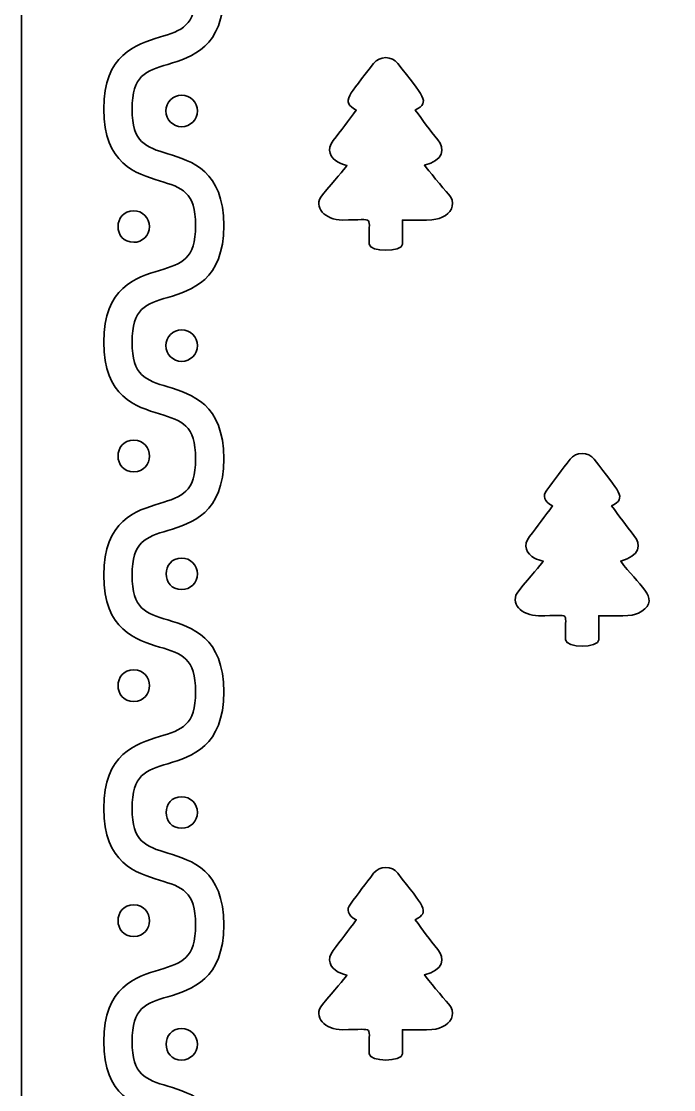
# Model space of a CAD drawing. Header units: inches. Extents: x 1 to 6, y -20.83 to -15.29.
# Drawn here: x 1 to 1.888, y -17.981 to -16.526 of the extents above; entities that cross this region are included whole.
import ezdxf

# ---------------------------------------------------------------- set-up
doc = ezdxf.new("R2010")
doc.units = ezdxf.units.IN
doc.header["$MEASUREMENT"] = 0
doc.layers.add('_U+0421_U+043B_U+043E_U+0439 1', color=7, linetype='Continuous')

msp = doc.modelspace()

# ---------------------------------------------------------------- linework, layer by layer
at = {"layer": '_U+0421_U+043B_U+043E_U+0439 1', "color": 240, "lineweight": 35, "true_color": 0xed1c24}
msp.add_open_spline([(5.7573, -15.285), (5.7573, -15.285), (1.2427, -15.285), (1.2427, -15.285), (1.1087, -15.3261), (1, -15.4307), (1, -15.5597), (1, -15.5597), (1, -20.5925), (1, -20.5925), (1, -20.7215), (1.1087, -20.8261), (1.2428, -20.8261), (1.2428, -20.8261), (5.7574, -20.8261), (5.7574, -20.8261), (5.8914, -20.8261), (6, -20.7215), (6, -20.5925), (6, -20.5925), (6, -15.5597), (6, -15.5597), (6, -15.4307), (5.8914, -15.3261), (5.7573, -15.285)], degree=3, knots=[0, 0, 0, 0, 1, 1, 1, 2, 2, 2, 3, 3, 3, 4, 4, 4, 5, 5, 5, 6, 6, 6, 7, 7, 7, 8, 8, 8, 8], dxfattribs=at)
at = {"layer": '_U+0421_U+043B_U+043E_U+0439 1', "color": 7, "lineweight": 35, "true_color": 0xffffff}
for points, knots in [([(1.1995, -15.6324), (1.169, -15.6417), (1.1507, -15.6473), (1.1507, -15.6933), (1.1507, -15.7393), (1.169, -15.745), (1.1995, -15.7543), (1.2316, -15.7641), (1.2755, -15.7775), (1.2755, -15.852), (1.2755, -15.9266), (1.2316, -15.94), (1.1995, -15.9498), (1.169, -15.9591), (1.1507, -15.9647), (1.1507, -16.0108), (1.1507, -16.0568), (1.169, -16.0624), (1.1995, -16.0717), (1.2316, -16.0815), (1.2755, -16.0949), (1.2755, -16.1695), (1.2755, -16.244), (1.2316, -16.2575), (1.1995, -16.2673), (1.169, -16.2766), (1.1507, -16.2822), (1.1507, -16.3283), (1.1507, -16.3743), (1.169, -16.3799), (1.1995, -16.3892), (1.2316, -16.399), (1.2755, -16.4125), (1.2755, -16.487), (1.2755, -16.5615), (1.2316, -16.575), (1.1995, -16.5848), (1.169, -16.5941), (1.1507, -16.5997), (1.1507, -16.6457), (1.1507, -16.6917), (1.169, -16.6973), (1.1995, -16.7066), (1.2316, -16.7165), (1.2755, -16.7299), (1.2755, -16.8044), (1.2755, -16.879), (1.2316, -16.8924), (1.1995, -16.9022), (1.169, -16.9115), (1.1507, -16.9171), (1.1507, -16.9631), (1.1507, -17.0092), (1.169, -17.0148), (1.1995, -17.0241), (1.2316, -17.0339), (1.2755, -17.0473), (1.2755, -17.1219), (1.2755, -17.1964), (1.2316, -17.2098), (1.1995, -17.2196), (1.169, -17.2289), (1.1507, -17.2346), (1.1507, -17.2806), (1.1507, -17.3266), (1.169, -17.3322), (1.1994, -17.3415), (1.2316, -17.3513), (1.2755, -17.3648), (1.2755, -17.4394), (1.2755, -17.5139), (1.2316, -17.5274), (1.1995, -17.5372), (1.169, -17.5465), (1.1507, -17.5521), (1.1507, -17.5981), (1.1507, -17.6441), (1.169, -17.6497), (1.1995, -17.659), (1.2316, -17.6688), (1.2755, -17.6823), (1.2755, -17.7568), (1.2755, -17.8314), (1.2316, -17.8448), (1.1995, -17.8546), (1.169, -17.8639), (1.1507, -17.8695), (1.1507, -17.9155), (1.1507, -17.9616), (1.169, -17.9672), (1.1995, -17.9764), (1.2316, -17.9862), (1.2755, -17.9997), (1.2755, -18.0742), (1.2755, -18.1488), (1.2316, -18.1622), (1.1994, -18.172), (1.169, -18.1812), (1.1507, -18.1868), (1.1507, -18.2328), (1.1507, -18.2789), (1.169, -18.2845), (1.1995, -18.2938), (1.2316, -18.3036), (1.2755, -18.317), (1.2755, -18.3916), (1.2755, -18.4661), (1.2316, -18.4795), (1.1995, -18.4893), (1.169, -18.4986), (1.1507, -18.5043), (1.1507, -18.5503), (1.1507, -18.5963), (1.169, -18.6019), (1.1995, -18.6112), (1.2316, -18.621), (1.2755, -18.6345), (1.2755, -18.709), (1.2755, -18.7835), (1.2316, -18.797), (1.1995, -18.8068), (1.169, -18.8161), (1.1507, -18.8217), (1.1507, -18.8678), (1.1507, -18.9138), (1.169, -18.9194), (1.1995, -18.9287), (1.2316, -18.9385), (1.2755, -18.952), (1.2755, -19.0265), (1.2755, -19.1011), (1.2316, -19.1145), (1.1995, -19.1243), (1.169, -19.1336), (1.1507, -19.1392), (1.1507, -19.1852), (1.1507, -19.2313), (1.169, -19.2369), (1.1995, -19.2462), (1.2316, -19.256), (1.2755, -19.2694), (1.2755, -19.3439), (1.2755, -19.4185), (1.2316, -19.4319), (1.1995, -19.4417), (1.169, -19.451), (1.1507, -19.4566), (1.1507, -19.5027), (1.1507, -19.5487), (1.169, -19.5543), (1.1995, -19.5636), (1.2316, -19.5734), (1.2755, -19.5868), (1.2755, -19.6614), (1.2755, -19.7359), (1.2316, -19.7494), (1.1995, -19.7592), (1.169, -19.7685), (1.1507, -19.7741), (1.1507, -19.8201), (1.1507, -19.8661), (1.169, -19.8717), (1.1994, -19.881), (1.2316, -19.8909), (1.2755, -19.9043), (1.2755, -19.9789), (1.2755, -20.0534), (1.2316, -20.0669), (1.1995, -20.0767), (1.169, -20.086), (1.1507, -20.0916), (1.1507, -20.1376), (1.1507, -20.1836), (1.169, -20.1893), (1.1995, -20.1986), (1.2316, -20.2084), (1.2755, -20.2218), (1.2755, -20.2963), (1.2755, -20.3709), (1.2316, -20.3843), (1.1995, -20.3941), (1.169, -20.4034), (1.1507, -20.409), (1.1507, -20.4551), (1.1507, -20.5011), (1.169, -20.5067), (1.1995, -20.516), (1.2316, -20.5258), (1.2755, -20.5392), (1.2755, -20.6138), (1.2755, -20.6393), (1.237, -20.6392), (1.237, -20.6138), (1.237, -20.5677), (1.2186, -20.5621), (1.1882, -20.5528), (1.1561, -20.543), (1.1121, -20.5296), (1.1121, -20.4551), (1.1121, -20.3805), (1.1561, -20.3671), (1.1882, -20.3573), (1.2186, -20.348), (1.237, -20.3424), (1.237, -20.2963), (1.237, -20.2503), (1.2186, -20.2447), (1.1882, -20.2354), (1.1561, -20.2256), (1.1121, -20.2122), (1.1121, -20.1376), (1.1121, -20.0631), (1.1561, -20.0496), (1.1882, -20.0398), (1.2186, -20.0305), (1.237, -20.0249), (1.237, -19.9789), (1.237, -19.9328), (1.2186, -19.9272), (1.1882, -19.9179), (1.1561, -19.9081), (1.1121, -19.8946), (1.1121, -19.8201), (1.1121, -19.7456), (1.1561, -19.7321), (1.1882, -19.7223), (1.2186, -19.713), (1.237, -19.7074), (1.237, -19.6614), (1.237, -19.6154), (1.2186, -19.6097), (1.1882, -19.6004), (1.1561, -19.5906), (1.1121, -19.5772), (1.1121, -19.5027), (1.1121, -19.4281), (1.1561, -19.4147), (1.1882, -19.4049), (1.2186, -19.3956), (1.237, -19.39), (1.237, -19.3439), (1.237, -19.2979), (1.2186, -19.2923), (1.1882, -19.283), (1.1561, -19.2732), (1.1121, -19.2598), (1.1121, -19.1852), (1.1121, -19.1107), (1.1561, -19.0973), (1.1882, -19.0874), (1.2186, -19.0782), (1.237, -19.0725), (1.237, -19.0265), (1.237, -18.9805), (1.2186, -18.9749), (1.1882, -18.9656), (1.1561, -18.9558), (1.1121, -18.9423), (1.1121, -18.8678), (1.1121, -18.7932), (1.1561, -18.7798), (1.1882, -18.7699), (1.2186, -18.7606), (1.237, -18.755), (1.237, -18.709), (1.237, -18.663), (1.2186, -18.6574), (1.1882, -18.6481), (1.1561, -18.6382), (1.1121, -18.6248), (1.1121, -18.5503), (1.1121, -18.4757), (1.1561, -18.4623), (1.1882, -18.4525), (1.2186, -18.4432), (1.237, -18.4376), (1.237, -18.3916), (1.237, -18.3455), (1.2186, -18.3399), (1.1882, -18.3306), (1.1561, -18.3208), (1.1121, -18.3074), (1.1121, -18.2328), (1.1121, -18.1583), (1.1561, -18.1449), (1.1882, -18.1351), (1.2186, -18.1258), (1.237, -18.1202), (1.237, -18.0742), (1.237, -18.0282), (1.2186, -18.0226), (1.1882, -18.0133), (1.1561, -18.0035), (1.1121, -17.9901), (1.1121, -17.9155), (1.1121, -17.841), (1.1561, -17.8276), (1.1882, -17.8178), (1.2186, -17.8084), (1.237, -17.8028), (1.237, -17.7568), (1.237, -17.7108), (1.2186, -17.7052), (1.1882, -17.6959), (1.1561, -17.6861), (1.1121, -17.6726), (1.1121, -17.5981), (1.1121, -17.5236), (1.1561, -17.5101), (1.1882, -17.5003), (1.2186, -17.491), (1.237, -17.4854), (1.237, -17.4394), (1.237, -17.3933), (1.2186, -17.3877), (1.1882, -17.3784), (1.1561, -17.3686), (1.1121, -17.3551), (1.1121, -17.2806), (1.1121, -17.206), (1.1561, -17.1926), (1.1882, -17.1828), (1.2186, -17.1735), (1.237, -17.1679), (1.237, -17.1219), (1.237, -17.0758), (1.2186, -17.0702), (1.1882, -17.0609), (1.1561, -17.0511), (1.1121, -17.0377), (1.1121, -16.9631), (1.1121, -16.8886), (1.1561, -16.8752), (1.1882, -16.8654), (1.2186, -16.8561), (1.237, -16.8505), (1.237, -16.8044), (1.237, -16.7584), (1.2186, -16.7528), (1.1882, -16.7435), (1.1561, -16.7337), (1.1121, -16.7202), (1.1121, -16.6457), (1.1121, -16.5712), (1.1561, -16.5577), (1.1882, -16.5479), (1.2186, -16.5386), (1.237, -16.533), (1.237, -16.487), (1.237, -16.441), (1.2186, -16.4354), (1.1882, -16.4261), (1.1561, -16.4163), (1.1121, -16.4028), (1.1121, -16.3283), (1.1121, -16.2537), (1.1561, -16.2402), (1.1882, -16.2304), (1.2186, -16.2211), (1.237, -16.2155), (1.237, -16.1695), (1.237, -16.1234), (1.2186, -16.1178), (1.1882, -16.1085), (1.1561, -16.0987), (1.1121, -16.0853), (1.1121, -16.0108), (1.1121, -15.9362), (1.1561, -15.9228), (1.1882, -15.913), (1.2186, -15.9037), (1.237, -15.8981), (1.237, -15.852), (1.237, -15.806), (1.2186, -15.8004), (1.1882, -15.7911), (1.1561, -15.7813), (1.1121, -15.7679), (1.1121, -15.6933), (1.1121, -15.6188), (1.1561, -15.6054), (1.1882, -15.5955), (1.2186, -15.5862), (1.237, -15.5806), (1.237, -15.5346), (1.237, -15.524), (1.2456, -15.5153), (1.2563, -15.5153), (1.2669, -15.5153), (1.2755, -15.524), (1.2755, -15.5346), (1.2755, -15.6091), (1.2316, -15.6226), (1.1995, -15.6324)], [0, 0, 0, 0, 1, 1, 1, 2, 2, 2, 3, 3, 3, 4, 4, 4, 5, 5, 5, 6, 6, 6, 7, 7, 7, 8, 8, 8, 9, 9, 9, 10, 10, 10, 11, 11, 11, 12, 12, 12, 13, 13, 13, 14, 14, 14, 15, 15, 15, 16, 16, 16, 17, 17, 17, 18, 18, 18, 19, 19, 19, 20, 20, 20, 21, 21, 21, 22, 22, 22, 23, 23, 23, 24, 24, 24, 25, 25, 25, 26, 26, 26, 27, 27, 27, 28, 28, 28, 29, 29, 29, 30, 30, 30, 31, 31, 31, 32, 32, 32, 33, 33, 33, 34, 34, 34, 35, 35, 35, 36, 36, 36, 37, 37, 37, 38, 38, 38, 39, 39, 39, 40, 40, 40, 41, 41, 41, 42, 42, 42, 43, 43, 43, 44, 44, 44, 45, 45, 45, 46, 46, 46, 47, 47, 47, 48, 48, 48, 49, 49, 49, 50, 50, 50, 51, 51, 51, 52, 52, 52, 53, 53, 53, 54, 54, 54, 55, 55, 55, 56, 56, 56, 57, 57, 57, 58, 58, 58, 59, 59, 59, 60, 60, 60, 61, 61, 61, 62, 62, 62, 63, 63, 63, 64, 64, 64, 65, 65, 65, 66, 66, 66, 67, 67, 67, 68, 68, 68, 69, 69, 69, 70, 70, 70, 71, 71, 71, 72, 72, 72, 73, 73, 73, 74, 74, 74, 75, 75, 75, 76, 76, 76, 77, 77, 77, 78, 78, 78, 79, 79, 79, 80, 80, 80, 81, 81, 81, 82, 82, 82, 83, 83, 83, 84, 84, 84, 85, 85, 85, 86, 86, 86, 87, 87, 87, 88, 88, 88, 89, 89, 89, 90, 90, 90, 91, 91, 91, 92, 92, 92, 93, 93, 93, 94, 94, 94, 95, 95, 95, 96, 96, 96, 97, 97, 97, 98, 98, 98, 99, 99, 99, 100, 100, 100, 101, 101, 101, 102, 102, 102, 103, 103, 103, 104, 104, 104, 105, 105, 105, 106, 106, 106, 107, 107, 107, 108, 108, 108, 109, 109, 109, 110, 110, 110, 111, 111, 111, 112, 112, 112, 113, 113, 113, 114, 114, 114, 115, 115, 115, 116, 116, 116, 117, 117, 117, 118, 118, 118, 119, 119, 119, 120, 120, 120, 121, 121, 121, 122, 122, 122, 123, 123, 123, 124, 124, 124, 125, 125, 125, 126, 126, 126, 127, 127, 127, 128, 128, 128, 129, 129, 129, 130, 130, 130, 131, 131, 131, 131]), ([(1.5813, -16.7615), (1.5914, -16.7729), (1.5865, -16.7844), (1.5771, -16.7905), (1.5654, -16.7982), (1.5585, -16.7968), (1.5187, -16.7968), (1.5187, -16.808), (1.5187, -16.8187), (1.5187, -16.8297), (1.5187, -16.8408), (1.4735, -16.8408), (1.4735, -16.8297), (1.471, -16.7888), (1.4851, -16.7969), (1.4367, -16.7968), (1.414, -16.7967), (1.3956, -16.7796), (1.4098, -16.7625), (1.4269, -16.742), (1.4385, -16.7285), (1.4431, -16.7226), (1.4389, -16.7211), (1.4347, -16.7201), (1.4311, -16.7182), (1.4204, -16.7127), (1.4149, -16.7006), (1.4243, -16.6887), (1.4351, -16.6752), (1.4452, -16.6612), (1.4558, -16.6471), (1.4336, -16.6355), (1.4464, -16.6272), (1.4794, -16.5836), (1.4873, -16.5731), (1.5044, -16.5731), (1.5123, -16.5835), (1.5467, -16.6286), (1.5577, -16.6359), (1.536, -16.6471), (1.5463, -16.6608), (1.5558, -16.6746), (1.5666, -16.6874), (1.5771, -16.7), (1.5746, -16.7154), (1.5486, -16.7222), (1.5526, -16.7278), (1.5744, -16.7537), (1.5813, -16.7615)], [0, 0, 0, 0, 1, 1, 1, 2, 2, 2, 3, 3, 3, 4, 4, 4, 5, 5, 5, 6, 6, 6, 7, 7, 7, 8, 8, 8, 9, 9, 9, 10, 10, 10, 11, 11, 11, 12, 12, 12, 13, 13, 13, 14, 14, 14, 15, 15, 15, 16, 16, 16, 16]), ([(1.2183, -16.6267), (1.2301, -16.6267), (1.2398, -16.6363), (1.2398, -16.6482), (1.2398, -16.6601), (1.2301, -16.6697), (1.2183, -16.6697), (1.2064, -16.6697), (1.1968, -16.6601), (1.1968, -16.6482), (1.1968, -16.6363), (1.2064, -16.6267), (1.2183, -16.6267)], [0, 0, 0, 0, 1, 1, 1, 2, 2, 2, 3, 3, 3, 4, 4, 4, 4]), ([(1.1529, -16.8272), (1.1245, -16.8272), (1.1245, -16.7842), (1.1529, -16.7842), (1.1648, -16.7842), (1.1744, -16.7938), (1.1744, -16.8057), (1.1744, -16.8176), (1.1648, -16.8272), (1.1529, -16.8272)], [0, 0, 0, 0, 1, 1, 1, 2, 2, 2, 3, 3, 3, 3]), ([(1.2183, -16.9463), (1.2301, -16.9463), (1.2398, -16.9559), (1.2398, -16.9678), (1.2398, -16.9796), (1.2301, -16.9893), (1.2183, -16.9893), (1.2064, -16.9893), (1.1968, -16.9796), (1.1968, -16.9678), (1.1968, -16.9559), (1.2064, -16.9463), (1.2183, -16.9463)], [0, 0, 0, 0, 1, 1, 1, 2, 2, 2, 3, 3, 3, 4, 4, 4, 4]), ([(1.1529, -17.1398), (1.1245, -17.1398), (1.1245, -17.0968), (1.1529, -17.0968), (1.1814, -17.0968), (1.1813, -17.1398), (1.1529, -17.1398)], [0, 0, 0, 0, 1, 1, 1, 2, 2, 2, 2]), ([(1.677, -17.3016), (1.6941, -17.281), (1.7057, -17.2676), (1.7103, -17.2616), (1.7061, -17.2601), (1.702, -17.2592), (1.6983, -17.2573), (1.6876, -17.2518), (1.6821, -17.2396), (1.6916, -17.2277), (1.7023, -17.2143), (1.7124, -17.2002), (1.7231, -17.1861), (1.7108, -17.1798), (1.7092, -17.1725), (1.7151, -17.1646), (1.7256, -17.1506), (1.7361, -17.1366), (1.7467, -17.1226), (1.7546, -17.1122), (1.7716, -17.1121), (1.7796, -17.1226), (1.8139, -17.1677), (1.8249, -17.1749), (1.8033, -17.1861), (1.8136, -17.1998), (1.8231, -17.2136), (1.8338, -17.2264), (1.8443, -17.239), (1.8418, -17.2544), (1.8158, -17.2613), (1.8384, -17.293), (1.8709, -17.3122), (1.8443, -17.3296), (1.8326, -17.3372), (1.8257, -17.3358), (1.7859, -17.3358), (1.7859, -17.347), (1.7859, -17.3577), (1.7859, -17.3687), (1.7859, -17.3799), (1.7407, -17.3799), (1.7407, -17.3687), (1.7383, -17.3278), (1.7523, -17.3359), (1.704, -17.3358), (1.6812, -17.3357), (1.6629, -17.3186), (1.677, -17.3016)], [0, 0, 0, 0, 1, 1, 1, 2, 2, 2, 3, 3, 3, 4, 4, 4, 5, 5, 5, 6, 6, 6, 7, 7, 7, 8, 8, 8, 9, 9, 9, 10, 10, 10, 11, 11, 11, 12, 12, 12, 13, 13, 13, 14, 14, 14, 15, 15, 15, 16, 16, 16, 16]), ([(1.2183, -17.2572), (1.2301, -17.2572), (1.2398, -17.2669), (1.2398, -17.2787), (1.2398, -17.2906), (1.2301, -17.3002), (1.2183, -17.3002), (1.1898, -17.3002), (1.1899, -17.2572), (1.2183, -17.2572)], [0, 0, 0, 0, 1, 1, 1, 2, 2, 2, 3, 3, 3, 3]), ([(1.1529, -17.4524), (1.1245, -17.4524), (1.1245, -17.4094), (1.1529, -17.4094), (1.1814, -17.4094), (1.1813, -17.4524), (1.1529, -17.4524)], [0, 0, 0, 0, 1, 1, 1, 2, 2, 2, 2]), ([(1.2183, -17.5822), (1.2301, -17.5822), (1.2398, -17.5918), (1.2398, -17.6037), (1.2398, -17.6156), (1.2301, -17.6252), (1.2183, -17.6252), (1.1898, -17.6252), (1.1899, -17.5822), (1.2183, -17.5822)], [0, 0, 0, 0, 1, 1, 1, 2, 2, 2, 3, 3, 3, 3]), ([(1.5813, -17.8642), (1.5914, -17.8756), (1.5865, -17.8871), (1.5771, -17.8933), (1.5654, -17.901), (1.5585, -17.8995), (1.5187, -17.8995), (1.5187, -17.9107), (1.5187, -17.9214), (1.5187, -17.9325), (1.5187, -17.9436), (1.4735, -17.9436), (1.4735, -17.9325), (1.471, -17.8916), (1.4851, -17.8997), (1.4367, -17.8995), (1.414, -17.8995), (1.3956, -17.8824), (1.4098, -17.8653), (1.4269, -17.8447), (1.4385, -17.8313), (1.4431, -17.8254), (1.4389, -17.8239), (1.4347, -17.8229), (1.4311, -17.821), (1.4204, -17.8155), (1.4149, -17.8034), (1.4243, -17.7915), (1.4351, -17.778), (1.4452, -17.764), (1.4558, -17.7498), (1.4436, -17.7435), (1.442, -17.7362), (1.4478, -17.7284), (1.4583, -17.7144), (1.4689, -17.7003), (1.4794, -17.6864), (1.4873, -17.6759), (1.5044, -17.6759), (1.5123, -17.6863), (1.5467, -17.7315), (1.5576, -17.7387), (1.536, -17.7498), (1.5463, -17.7636), (1.5558, -17.7774), (1.5666, -17.7902), (1.5772, -17.8029), (1.5744, -17.8182), (1.5486, -17.825), (1.5526, -17.8306), (1.5744, -17.8565), (1.5813, -17.8642)], [0, 0, 0, 0, 1, 1, 1, 2, 2, 2, 3, 3, 3, 4, 4, 4, 5, 5, 5, 6, 6, 6, 7, 7, 7, 8, 8, 8, 9, 9, 9, 10, 10, 10, 11, 11, 11, 12, 12, 12, 13, 13, 13, 14, 14, 14, 15, 15, 15, 16, 16, 16, 17, 17, 17, 17]), ([(1.1529, -17.7726), (1.1245, -17.7726), (1.1245, -17.7296), (1.1529, -17.7296), (1.1814, -17.7296), (1.1813, -17.7726), (1.1529, -17.7726)], [0, 0, 0, 0, 1, 1, 1, 2, 2, 2, 2]), ([(1.2183, -17.8978), (1.2301, -17.8978), (1.2398, -17.9074), (1.2398, -17.9193), (1.2398, -17.9312), (1.2301, -17.9408), (1.2183, -17.9408), (1.1898, -17.9408), (1.1899, -17.8978), (1.2183, -17.8978)], [0, 0, 0, 0, 1, 1, 1, 2, 2, 2, 3, 3, 3, 3])]:
    msp.add_open_spline(points, degree=3, knots=knots, dxfattribs=at)

doc.saveas('drawing.dxf')
